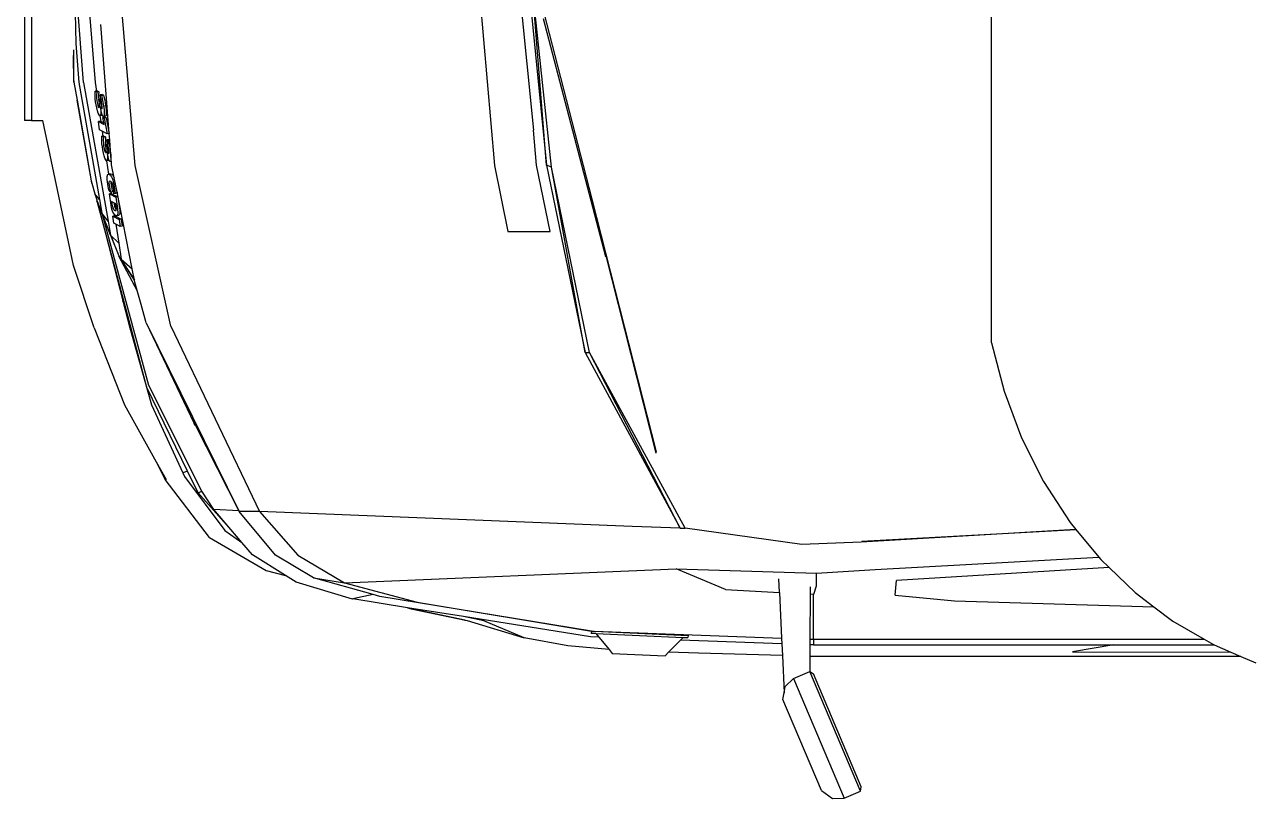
# Model space of a CAD drawing. Header units: millimetres. Extents: x 44692 to 659456, y -26273 to 96111.
# Drawn here: x 114432 to 116040, y -7813 to -6799 of the extents above; entities that cross this region are included whole.
import ezdxf

# ---------------------------------------------------------------- set-up
doc = ezdxf.new("R2010")
doc.units = ezdxf.units.MM
doc.header["$LTSCALE"] = 100
doc.layers.add('Transporte semielaborado', color=30, linetype='Continuous')

msp = doc.modelspace()

# ---------------------------------------------------------------- linework, layer by layer
at = {"layer": 'Transporte semielaborado'}
for p, q in [((115697.598, -7216.558), (115697.598, -6068.298)), ((114431.507, -6355.103), (114431.507, -6925.063)), ((114440.784, -6355.103), (114440.784, -6925.063)), ((114496.483, -6732.728), (114498.452, -6824.219)), ((114511.858, -6728.467), (114523.831, -6875.385)), ((114576.26, -6983.991), (114556.211, -6749.136)), ((115026.002, -6747.073), (115046.567, -6983.991)), ((115078.302, -6745.109), (115097.641, -6937.876)), ((115090.884, -6744.636), (115114.877, -6983.781)), ((115114.877, -6983.781), (115095.896, -6746.921)), ((115121.382, -6986.421), (115095.896, -6746.921)), ((114508.5, -6875.36), (114500.729, -6772.785)), ((115110.954, -6782.314), (115174.035, -7028.282)), ((114531.426, -6799.385), (114531.439, -6799.513)), ((114542.335, -6942.165), (114531.439, -6799.513)), ((115192.432, -7103.803), (115110.954, -6791.911)), ((114495.405, -6832.688), (114495.405, -6839.863)), ((114498.452, -6824.219), (114502.356, -6875.301)), ((114496.159, -6874.955), (114495.405, -6839.863)), ((114495.405, -6839.863), (114495.405, -6870.671)), ((114495.405, -6870.671), (114496.159, -6874.955)), ((114496.159, -6874.955), (114500.27, -6898.334)), ((114502.356, -6875.301), (114529.545, -7028.427)), ((114508.5, -6875.36), (114540.843, -7057.086)), ((114523.831, -6875.385), (114525.472, -6886.566)), ((114519.081, -7004.165), (114500.27, -6898.334)), ((114500.27, -6898.334), (114518.862, -7004.071)), ((114523.748, -6888.387), (114523.924, -6886.776)), ((114523.82, -6893.084), (114523.748, -6888.387)), ((114524.079, -6896.517), (114523.82, -6893.084)), ((114525.472, -6886.566), (114523.924, -6886.776)), ((114523.924, -6886.776), (114525.629, -6887.637)), ((114524.543, -6900.619), (114524.079, -6896.517)), ((114525.161, -6904.641), (114524.543, -6900.619)), ((114526.587, -6886.415), (114525.472, -6886.566)), ((114525.472, -6886.566), (114525.629, -6887.637)), ((114525.629, -6887.637), (114526.194, -6887.922)), ((114526.194, -6887.922), (114525.808, -6891.999)), ((114525.808, -6891.999), (114525.841, -6895.357)), ((114525.841, -6895.357), (114526.254, -6899.453)), ((114526.426, -6887.891), (114526.194, -6887.922)), ((114526.254, -6899.453), (114526.837, -6902.989)), ((114526.426, -6887.891), (114526.587, -6886.415)), ((114528.857, -6887.562), (114526.426, -6887.891)), ((114526.587, -6886.415), (114528.857, -6887.562)), ((114528.857, -6887.562), (114528.471, -6891.638)), ((114528.471, -6891.638), (114528.504, -6894.997)), ((114528.504, -6894.997), (114528.739, -6897.315)), ((114528.739, -6897.315), (114528.621, -6897.331)), ((114528.754, -6898.241), (114528.621, -6897.331)), ((114528.621, -6897.331), (114528.746, -6897.394)), ((114531.285, -6896.971), (114528.739, -6897.315)), ((114528.739, -6897.315), (114528.746, -6897.394)), ((114528.746, -6897.394), (114530.18, -6898.108)), ((114528.963, -6899.714), (114528.754, -6898.241)), ((114529.384, -6903.348), (114528.963, -6899.714)), ((114531.426, -6897.939), (114530.18, -6898.108)), ((114530.18, -6898.108), (114530.766, -6901.906)), ((114533.133, -6891.174), (114530.469, -6891.535)), ((114530.469, -6891.535), (114532.241, -6892.45)), ((114531.504, -6896.091), (114530.469, -6891.535)), ((114531.417, -6897.88), (114531.285, -6896.971)), ((114531.285, -6896.971), (114531.708, -6897.181)), ((114531.426, -6897.939), (114531.417, -6897.88)), ((114531.839, -6897.883), (114531.426, -6897.939)), ((114531.708, -6897.181), (114531.504, -6896.091)), ((114531.839, -6897.883), (114531.708, -6897.181)), ((114532.187, -6899.753), (114531.839, -6897.883)), ((114532.842, -6904.133), (114532.187, -6899.753)), ((114533.387, -6892.295), (114532.241, -6892.45)), ((114532.241, -6892.45), (114532.723, -6894.222)), ((114532.723, -6894.222), (114533.738, -6898.956)), ((114533.133, -6891.174), (114534.904, -6892.089)), ((114533.387, -6892.295), (114533.133, -6891.174)), ((114534.904, -6892.089), (114533.387, -6892.295)), ((114533.738, -6898.956), (114534.865, -6905.697)), ((114534.904, -6892.089), (114535.386, -6893.862)), ((114535.386, -6893.862), (114536.402, -6898.596)), ((114536.402, -6898.596), (114537.529, -6905.336)), ((114525.927, -6908.643), (114525.161, -6904.641)), ((114526.831, -6912.355), (114525.927, -6908.643)), ((114527.863, -6915.507), (114526.831, -6912.355)), ((114526.837, -6902.989), (114527.405, -6905.516)), ((114527.405, -6905.516), (114528.007, -6907.157)), ((114528.982, -6917.766), (114527.863, -6915.507)), ((114528.007, -6907.157), (114528.495, -6907.783)), ((114528.495, -6907.783), (114528.045, -6905.429)), ((114528.237, -6905.403), (114528.607, -6907.927)), ((114528.495, -6907.783), (114528.607, -6907.927)), ((114528.607, -6907.927), (114528.691, -6908.035)), ((114528.691, -6908.035), (114528.984, -6908.145)), ((114530.146, -6918.797), (114528.982, -6917.766)), ((114528.984, -6908.145), (114529.395, -6907.564)), ((114529.528, -6905.965), (114529.384, -6903.348)), ((114529.395, -6907.564), (114529.528, -6905.965)), ((114530.855, -6907.366), (114530.76, -6906.759)), ((114530.766, -6901.906), (114531.778, -6907.03)), ((114531.143, -6916.992), (114530.775, -6918.296)), ((114530.855, -6907.366), (114530.826, -6907.37)), ((114530.937, -6907.881), (114530.855, -6907.366)), ((114530.855, -6907.366), (114530.883, -6907.888)), ((114530.937, -6907.881), (114530.883, -6907.888)), ((114530.883, -6907.888), (114530.988, -6908.858)), ((114531.128, -6909.09), (114530.937, -6907.881)), ((114530.988, -6908.858), (114531.287, -6913.021)), ((114531.976, -6913.542), (114531.128, -6909.09)), ((114531.297, -6915.146), (114531.143, -6916.992)), ((114531.287, -6913.021), (114531.297, -6915.146)), ((114531.778, -6907.03), (114531.837, -6907.233)), ((114532.058, -6907.203), (114531.837, -6907.233)), ((114531.837, -6907.233), (114531.896, -6907.433)), ((114531.896, -6907.433), (114532.058, -6907.203)), ((114531.896, -6907.433), (114532.351, -6908.982)), ((114532.547, -6915.811), (114531.976, -6913.542)), ((114532.058, -6907.203), (114532.076, -6906.989)), ((114533.202, -6908.867), (114532.351, -6908.982)), ((114532.351, -6908.982), (114532.867, -6909.677)), ((114533.216, -6917.83), (114532.547, -6915.811)), ((114533.152, -6906.814), (114532.842, -6904.133)), ((114532.867, -6909.677), (114533.146, -6909.352)), ((114533.146, -6909.352), (114533.202, -6908.867)), ((114533.247, -6908.476), (114533.152, -6906.814)), ((114533.202, -6908.867), (114533.247, -6908.476)), ((114534.865, -6905.697), (114535.106, -6907.334)), ((114535.106, -6907.334), (114535.636, -6912.112)), ((114535.774, -6917.755), (114535.573, -6918.927)), ((114535.636, -6912.112), (114535.832, -6916.145)), ((114535.806, -6906.368), (114535.715, -6905.582)), ((114535.832, -6916.145), (114535.774, -6917.755)), ((114537.529, -6905.336), (114537.77, -6906.973)), ((114537.77, -6906.973), (114538.299, -6911.752)), ((114538.438, -6917.394), (114538.237, -6918.566)), ((114538.299, -6911.752), (114538.495, -6915.784)), ((114538.495, -6915.784), (114538.438, -6917.394)), ((114440.784, -6925.063), (114431.507, -6925.063)), ((114440.784, -6925.063), (114455.354, -6925.063)), ((114495.389, -7115.199), (114455.354, -6925.063)), ((114530.933, -6926.183), (114528.269, -6926.543)), ((114529.755, -6937.533), (114528.269, -6926.543)), ((114528.269, -6926.543), (114535.578, -6930.213)), ((114530.197, -6918.757), (114530.146, -6918.797)), ((114530.775, -6918.296), (114530.197, -6918.757)), ((114532.81, -6918.437), (114530.197, -6918.757)), ((114530.197, -6918.757), (114531.315, -6926.374)), ((114530.933, -6926.183), (114531.315, -6926.374)), ((114531.315, -6926.374), (114535.209, -6928.329)), ((114532.81, -6918.437), (114532.402, -6918.075)), ((114533.317, -6918.032), (114532.81, -6918.437)), ((114533.317, -6918.032), (114533.216, -6917.83)), ((114533.956, -6919.308), (114533.317, -6918.032)), ((114536.441, -6920.667), (114533.778, -6921.027)), ((114533.778, -6921.027), (114535.856, -6922.05)), ((114535.209, -6928.329), (114533.778, -6921.027)), ((114534.738, -6919.953), (114533.956, -6919.308)), ((114537.402, -6919.592), (114534.738, -6919.953)), ((114535.228, -6919.659), (114534.738, -6919.953)), ((114535.578, -6930.213), (114535.209, -6928.329)), ((114535.573, -6918.927), (114535.228, -6919.659)), ((114538.519, -6921.69), (114535.856, -6922.05)), ((114535.856, -6922.05), (114539.672, -6942.527)), ((114536.441, -6920.667), (114538.519, -6921.69)), ((114536.62, -6918.947), (114536.544, -6918.795)), ((114537.165, -6919.397), (114536.62, -6918.947)), ((114537.891, -6919.299), (114537.402, -6919.592)), ((114538.237, -6918.566), (114537.891, -6919.299)), ((114538.519, -6921.69), (114542.335, -6942.165)), ((114533.208, -6939.272), (114529.755, -6937.533)), ((114532.534, -6947.45), (114532.71, -6945.839)), ((114532.606, -6952.147), (114532.534, -6947.45)), ((114534.143, -6945.645), (114532.71, -6945.839)), ((114532.71, -6945.839), (114534.289, -6946.636)), ((114539.672, -6942.527), (114533.208, -6939.272)), ((114533.208, -6939.272), (114534.143, -6945.645)), ((114535.373, -6945.478), (114534.143, -6945.645)), ((114534.143, -6945.645), (114534.289, -6946.636)), ((114534.289, -6946.636), (114534.98, -6946.985)), ((114534.98, -6946.985), (114534.594, -6951.062)), ((114535.213, -6946.954), (114534.98, -6946.985)), ((114535.213, -6946.954), (114535.373, -6945.478)), ((114537.643, -6946.625), (114535.213, -6946.954)), ((114535.373, -6945.478), (114537.643, -6946.625)), ((114537.643, -6946.625), (114537.258, -6950.701)), ((114542.335, -6942.165), (114539.672, -6942.527)), ((114542.994, -6950.792), (114542.335, -6942.165)), ((115101.63, -6983.822), (115097.641, -6937.876)), ((114532.865, -6955.58), (114532.606, -6952.147)), ((114533.329, -6959.682), (114532.865, -6955.58)), ((114533.948, -6963.704), (114533.329, -6959.682)), ((114534.713, -6967.706), (114533.948, -6963.704)), ((114534.594, -6951.062), (114534.627, -6954.42)), ((114534.627, -6954.42), (114535.041, -6958.516)), ((114535.041, -6958.516), (114535.623, -6962.052)), ((114535.623, -6962.052), (114536.191, -6964.579)), ((114536.191, -6964.579), (114536.794, -6966.22)), ((114537.258, -6950.701), (114537.291, -6954.06)), ((114537.291, -6954.06), (114537.525, -6956.378)), ((114537.525, -6956.378), (114537.407, -6956.394)), ((114537.54, -6957.304), (114537.407, -6956.394)), ((114537.407, -6956.394), (114537.533, -6956.457)), ((114540.071, -6956.034), (114537.525, -6956.378)), ((114537.525, -6956.378), (114537.533, -6956.457)), ((114537.533, -6956.457), (114538.966, -6957.171)), ((114537.749, -6958.777), (114537.54, -6957.304)), ((114538.17, -6962.411), (114537.749, -6958.777)), ((114538.314, -6965.028), (114538.17, -6962.411)), ((114538.181, -6966.627), (114538.314, -6965.028)), ((114540.212, -6957.002), (114538.966, -6957.171)), ((114538.966, -6957.171), (114539.552, -6960.969)), ((114541.919, -6950.237), (114539.255, -6950.598)), ((114540.291, -6955.154), (114539.255, -6950.598)), ((114539.255, -6950.598), (114541.027, -6951.513)), ((114539.642, -6966.429), (114539.546, -6965.822)), ((114539.552, -6960.969), (114540.564, -6966.093)), ((114540.203, -6956.943), (114540.071, -6956.034)), ((114540.071, -6956.034), (114540.494, -6956.244)), ((114540.212, -6957.002), (114540.203, -6956.943)), ((114540.625, -6956.946), (114540.212, -6957.002)), ((114540.494, -6956.244), (114540.291, -6955.154)), ((114540.625, -6956.946), (114540.494, -6956.244)), ((114540.974, -6958.816), (114540.625, -6956.946)), ((114541.629, -6963.196), (114540.974, -6958.816)), ((114542.174, -6951.358), (114541.027, -6951.513)), ((114541.027, -6951.513), (114541.509, -6953.285)), ((114541.509, -6953.285), (114542.525, -6958.019)), ((114541.938, -6965.877), (114541.629, -6963.196)), ((114541.919, -6950.237), (114542.994, -6950.792)), ((114542.033, -6967.539), (114541.938, -6965.877)), ((114543.028, -6951.242), (114542.174, -6951.358)), ((114542.579, -6953.141), (114542.174, -6951.358)), ((114542.525, -6958.019), (114543.652, -6964.76)), ((114543.028, -6951.242), (114542.994, -6950.792)), ((114543.53, -6957.883), (114543.028, -6951.242)), ((114543.539, -6957.929), (114543.53, -6957.883)), ((114545.013, -6977.225), (114543.539, -6957.929)), ((114543.892, -6966.397), (114543.652, -6964.76)), ((114535.617, -6971.418), (114534.713, -6967.706)), ((114536.649, -6974.57), (114535.617, -6971.418)), ((114537.768, -6976.829), (114536.649, -6974.57)), ((114536.794, -6966.22), (114537.249, -6966.805)), ((114537.152, -6966.171), (114537.249, -6966.805)), ((114537.477, -6967.098), (114537.249, -6966.805)), ((114537.477, -6967.098), (114537.771, -6967.208)), ((114538.863, -6977.798), (114537.768, -6976.829)), ((114537.771, -6967.208), (114538.181, -6966.627)), ((114538.933, -6977.86), (114538.863, -6977.798)), ((114538.863, -6977.798), (114541.459, -6995.484)), ((114539.561, -6977.359), (114538.933, -6977.86)), ((114541.596, -6977.5), (114538.933, -6977.86)), ((114539.929, -6976.055), (114539.561, -6977.359)), ((114539.642, -6966.429), (114539.612, -6966.433)), ((114539.642, -6966.429), (114539.669, -6966.951)), ((114539.723, -6966.944), (114539.642, -6966.429)), ((114539.723, -6966.944), (114539.669, -6966.951)), ((114539.669, -6966.951), (114539.774, -6967.921)), ((114539.914, -6968.153), (114539.723, -6966.944)), ((114539.774, -6967.921), (114540.073, -6972.084)), ((114540.762, -6972.605), (114539.914, -6968.153)), ((114539.972, -6975.54), (114539.929, -6976.055)), ((114540.084, -6974.209), (114539.972, -6975.54)), ((114540.208, -6976.017), (114539.972, -6975.54)), ((114540.073, -6972.084), (114540.084, -6974.209)), ((114540.564, -6966.093), (114540.623, -6966.296)), ((114540.845, -6966.266), (114540.623, -6966.296)), ((114540.623, -6966.296), (114540.682, -6966.496)), ((114540.682, -6966.496), (114540.845, -6966.266)), ((114540.682, -6966.496), (114541.137, -6968.045)), ((114541.333, -6974.874), (114540.762, -6972.605)), ((114540.845, -6966.266), (114540.862, -6966.052)), ((114541.988, -6967.93), (114541.137, -6968.045)), ((114541.137, -6968.045), (114541.654, -6968.74)), ((114541.596, -6977.5), (114541.188, -6977.138)), ((114542.003, -6976.893), (114541.333, -6974.874)), ((114542.103, -6977.095), (114541.596, -6977.5)), ((114541.654, -6968.74), (114541.932, -6968.415)), ((114541.932, -6968.415), (114541.988, -6967.93)), ((114541.988, -6967.93), (114542.033, -6967.539)), ((114542.103, -6977.095), (114542.003, -6976.893)), ((114542.743, -6978.371), (114542.103, -6977.095)), ((114543.524, -6979.016), (114542.743, -6978.371)), ((114544.014, -6978.722), (114543.524, -6979.016)), ((114545.133, -6978.798), (114543.524, -6979.016)), ((114543.892, -6966.397), (114544.422, -6971.175)), ((114544.359, -6977.99), (114544.014, -6978.722)), ((114544.561, -6976.818), (114544.359, -6977.99)), ((114544.422, -6971.175), (114544.618, -6975.208)), ((114544.58, -6976.273), (114544.561, -6976.818)), ((114544.618, -6975.208), (114544.58, -6976.273)), ((114544.666, -6976.533), (114544.58, -6976.273)), ((114545.013, -6977.225), (114544.666, -6976.533)), ((114545.133, -6978.798), (114545.013, -6977.225)), ((114545.481, -6983.354), (114545.133, -6978.798)), ((114539.723, -6998.648), (114539.912, -6997.329)), ((114539.912, -6997.329), (114540.239, -6996.366)), ((114540.239, -6996.366), (114540.702, -6995.759)), ((114540.702, -6995.759), (114541.302, -6995.508)), ((114541.459, -6995.484), (114541.302, -6995.508)), ((114541.302, -6995.508), (114541.469, -6995.556)), ((114543.962, -6995.103), (114541.459, -6995.484)), ((114541.459, -6995.484), (114541.469, -6995.556)), ((114541.469, -6995.556), (114542.898, -6995.961)), ((114542.898, -6995.961), (114543.361, -6995.354)), ((114542.898, -6995.961), (114543.794, -6996.697)), ((114543.361, -6995.354), (114543.962, -6995.103)), ((114543.794, -6996.697), (114544.647, -6997.702)), ((114543.962, -6995.103), (114545.545, -6995.563)), ((114544.647, -6997.702), (114545.456, -6999.024)), ((114548.803, -7000.116), (114545.481, -6983.354)), ((114545.545, -6995.563), (114546.453, -6996.292)), ((114546.453, -6996.292), (114547.307, -6997.297)), ((114547.307, -6997.297), (114548.116, -6998.62)), ((114622.817, -7194.487), (114576.26, -6983.991)), ((115046.567, -6983.991), (115064.022, -7070.465)), ((115119.512, -7070.465), (115101.63, -6983.822)), ((115121.382, -6986.421), (115114.877, -6983.781)), ((115114.877, -6983.781), (115165.529, -7229.199)), ((115165.529, -7229.199), (115121.382, -6986.421)), ((115171.022, -7229.083), (115121.382, -6986.421)), ((114519.081, -7004.165), (114518.862, -7004.071)), ((114518.862, -7004.071), (114519.09, -7005.369)), ((114519.621, -7007.198), (114519.081, -7004.165)), ((114519.09, -7005.369), (114519.621, -7007.198)), ((114519.621, -7007.198), (114523.617, -7020.972)), ((114539.681, -7000.382), (114539.723, -6998.648)), ((114539.795, -7002.589), (114539.681, -7000.382)), ((114540.066, -7005.269), (114539.795, -7002.589)), ((114540.494, -7008.423), (114540.066, -7005.269)), ((114541.517, -7014.232), (114540.494, -7008.423)), ((114542.199, -7017.333), (114541.517, -7014.232)), ((114541.957, -7005.979), (114541.9, -7007.563)), ((114541.9, -7007.563), (114542.114, -7009.747)), ((114542.288, -7004.997), (114541.957, -7005.979)), ((114542.114, -7009.747), (114542.966, -7014.655)), ((114542.712, -7004.728), (114542.288, -7004.997)), ((114542.807, -7004.669), (114542.712, -7004.728)), ((114542.726, -7004.865), (114542.712, -7004.728)), ((114542.735, -7004.929), (114542.726, -7004.865)), ((114542.891, -7004.616), (114542.807, -7004.669)), ((114542.807, -7004.669), (114542.842, -7004.912)), ((114544.236, -7005.024), (114542.891, -7004.616)), ((114544.677, -7005.397), (114544.236, -7005.024)), ((114544.617, -7005.575), (114544.559, -7007.158)), ((114544.559, -7007.158), (114544.774, -7009.343)), ((114544.677, -7005.397), (114544.617, -7005.575)), ((114545.591, -7006.173), (114544.677, -7005.397)), ((114544.774, -7009.343), (114545.626, -7014.25)), ((114545.456, -6999.024), (114546.229, -7000.705)), ((114546.19, -7007.158), (114545.591, -7006.173)), ((114545.626, -7014.25), (114546.376, -7017.479)), ((114546.772, -7008.613), (114546.19, -7007.158)), ((114546.229, -7000.705), (114546.969, -7002.796)), ((114547.308, -7010.581), (114546.772, -7008.613)), ((114546.969, -7002.796), (114547.679, -7005.349)), ((114547.767, -7013.111), (114547.308, -7010.581)), ((114547.679, -7005.349), (114548.352, -7008.384)), ((114548.144, -7016.024), (114547.767, -7013.111)), ((114548.116, -6998.62), (114548.803, -7000.116)), ((114548.352, -7008.384), (114548.98, -7011.922)), ((114552.531, -7018.921), (114548.803, -7000.116)), ((114548.98, -7011.922), (114549.724, -7017.645)), ((114529.545, -7028.427), (114523.617, -7020.972)), ((114523.617, -7020.972), (114525.953, -7029.021)), ((114525.953, -7029.021), (114526.239, -7030.13)), ((114532.798, -7046.693), (114526.239, -7030.13)), ((114526.239, -7030.13), (114526.428, -7030.864)), ((114529.545, -7028.427), (114532.798, -7046.693)), ((114544.036, -7019.029), (114542.199, -7017.333)), ((114545.203, -7020.996), (114542.628, -7021.387)), ((114544.779, -7035.807), (114542.628, -7021.387)), ((114542.628, -7021.387), (114550.857, -7025.672)), ((114542.966, -7014.655), (114543.716, -7017.883)), ((114543.716, -7017.883), (114544.036, -7019.029)), ((114544.895, -7018.898), (114544.036, -7019.029)), ((114546.696, -7018.625), (114544.895, -7018.898)), ((114544.895, -7018.898), (114545.203, -7020.996)), ((114545.287, -7020.983), (114545.203, -7020.996)), ((114545.287, -7020.983), (114553.517, -7025.268)), ((114546.376, -7017.479), (114546.696, -7018.625)), ((114548.344, -7018.418), (114548.144, -7016.024)), ((114548.436, -7021.324), (114548.344, -7018.418)), ((114549.986, -7020.646), (114548.436, -7021.324)), ((114551.096, -7020.919), (114548.436, -7021.324)), ((114549.724, -7017.645), (114549.986, -7020.646)), ((114551.082, -7020.479), (114549.986, -7020.646)), ((114553.517, -7025.268), (114550.857, -7025.672)), ((114550.857, -7025.672), (114553.066, -7040.471)), ((114552.646, -7020.241), (114551.082, -7020.479)), ((114551.096, -7020.919), (114551.082, -7020.479)), ((114552.646, -7020.241), (114551.096, -7020.919)), ((114552.531, -7018.921), (114552.646, -7020.241)), ((114572.456, -7119.446), (114552.531, -7018.921)), ((114553.517, -7025.268), (114555.725, -7040.066)), ((115174.035, -7028.282), (115174.088, -7028.489)), ((115174.035, -7028.282), (115258.529, -7358.989)), ((115174.088, -7028.489), (115192.432, -7100.021)), ((115174.088, -7028.489), (115192.432, -7100.665)), ((114526.428, -7030.864), (114532.798, -7046.693)), ((114564.334, -7172.83), (114526.428, -7030.864)), ((114526.428, -7030.864), (114560.035, -7161.368)), ((114545.412, -7039.33), (114544.779, -7035.807)), ((114545.374, -7031.268), (114545.929, -7034.988)), ((114548.32, -7032.784), (114545.374, -7031.268)), ((114546.189, -7042.401), (114545.412, -7039.33)), ((114545.929, -7034.988), (114546.529, -7037.944)), ((114547.107, -7044.989), (114546.189, -7042.401)), ((114546.529, -7037.944), (114547.349, -7040.253)), ((114548.161, -7047.06), (114547.107, -7044.989)), ((114547.349, -7040.253), (114548.391, -7041.914)), ((114548.32, -7032.784), (114548.589, -7034.583)), ((114550.841, -7034.082), (114548.32, -7032.784)), ((114548.391, -7041.914), (114548.99, -7042.396)), ((114548.589, -7034.583), (114549.188, -7037.539)), ((114548.849, -7041.997), (114548.812, -7041.85)), ((114548.99, -7042.396), (114548.849, -7041.997)), ((114548.99, -7042.396), (114549.653, -7042.929)), ((114549.188, -7037.539), (114550.009, -7039.848)), ((114549.653, -7042.929), (114550.672, -7043.203)), ((114550.009, -7039.848), (114551.051, -7041.51)), ((114550.672, -7043.203), (114551.284, -7042.82)), ((114551.434, -7038.06), (114550.841, -7034.082)), ((114551.051, -7041.51), (114551.581, -7041.936)), ((114551.284, -7042.82), (114551.581, -7041.936)), ((114551.665, -7040.248), (114551.434, -7038.06)), ((114551.581, -7041.936), (114551.615, -7041.835)), ((114551.615, -7041.835), (114551.665, -7040.248)), ((114553.066, -7040.471), (114553.347, -7042.648)), ((114553.347, -7042.648), (114553.498, -7044.534)), ((114553.518, -7046.13), (114553.408, -7047.436)), ((114553.498, -7044.534), (114553.518, -7046.13)), ((114555.725, -7040.066), (114556.007, -7042.243)), ((114556.007, -7042.243), (114556.157, -7044.13)), ((114556.178, -7045.726), (114556.067, -7047.032)), ((114556.157, -7044.13), (114556.178, -7045.726)), ((114540.843, -7057.086), (114532.798, -7046.693)), ((114532.798, -7046.693), (114533.294, -7048.034)), ((114533.294, -7048.034), (114533.343, -7048.072)), ((114533.294, -7048.034), (114548.856, -7087.259)), ((114594.181, -7272.448), (114533.343, -7048.072)), ((114544.054, -7075.128), (114533.343, -7048.072)), ((114540.843, -7057.086), (114544.054, -7075.128)), ((114549.484, -7050.163), (114546.979, -7050.544)), ((114548.342, -7059.677), (114546.979, -7050.544)), ((114546.979, -7050.544), (114555.208, -7054.826)), ((114549.234, -7048.455), (114548.161, -7047.06)), ((114551.091, -7061.107), (114548.342, -7059.677)), ((114549.234, -7048.455), (114549.484, -7050.163)), ((114549.342, -7048.596), (114549.234, -7048.455)), ((114550.643, -7049.574), (114549.342, -7048.596)), ((114549.638, -7050.14), (114549.484, -7050.163)), ((114549.638, -7050.14), (114557.868, -7054.422)), ((114551.847, -7049.89), (114550.643, -7049.574)), ((114556.571, -7063.959), (114551.091, -7061.107)), ((114551.091, -7061.107), (114554.701, -7085.705)), ((114552.842, -7049.21), (114551.847, -7049.89)), ((114554.507, -7049.485), (114551.847, -7049.89)), ((114552.972, -7048.921), (114552.842, -7049.21)), ((114553.178, -7048.46), (114552.972, -7048.921)), ((114553.27, -7049.145), (114552.972, -7048.921)), ((114553.408, -7047.436), (114553.178, -7048.46)), ((114555.501, -7048.806), (114554.507, -7049.485)), ((114557.868, -7054.422), (114555.208, -7054.826)), ((114555.208, -7054.826), (114556.571, -7063.959)), ((114555.838, -7048.056), (114555.501, -7048.806)), ((114556.067, -7047.032), (114555.838, -7048.056)), ((114557.868, -7054.422), (114559.231, -7063.554)), ((114554.701, -7085.705), (114544.054, -7075.128)), ((114544.14, -7075.426), (114544.054, -7075.128)), ((114544.14, -7075.426), (114554.809, -7102.298)), ((114559.231, -7063.554), (114556.571, -7063.959)), ((115064.022, -7070.465), (115119.512, -7070.465)), ((114554.701, -7085.705), (114557.821, -7106.963)), ((114557.821, -7106.963), (114554.809, -7102.298)), ((114554.809, -7102.298), (114554.985, -7102.818)), ((114554.843, -7102.351), (114554.97, -7102.672)), ((114554.97, -7102.672), (114575.371, -7134.154)), ((114575.952, -7142.043), (114554.985, -7102.818)), ((114557.821, -7106.963), (114572.456, -7119.446)), ((114575.367, -7134.133), (114557.821, -7106.963)), ((115192.432, -7100.021), (115192.432, -7100.665)), ((115258.529, -7360.719), (115192.432, -7100.665)), ((115192.432, -7100.665), (115192.432, -7103.803)), ((114522.769, -7196.769), (114495.389, -7115.199)), ((114575.367, -7134.133), (114572.456, -7119.446)), ((114575.937, -7137.011), (114575.367, -7134.133)), ((114579.091, -7147.881), (114575.937, -7137.011)), ((114579.091, -7147.881), (114575.952, -7142.043)), ((114584.33, -7165.939), (114579.091, -7147.881)), ((114564.334, -7172.83), (114560.035, -7161.368)), ((114560.035, -7161.368), (114569.151, -7196.769)), ((114591.578, -7274.865), (114564.334, -7172.83)), ((114590.797, -7190.132), (114584.33, -7165.939)), ((114590.797, -7190.132), (114653.26, -7321.013)), ((114590.797, -7190.132), (114712.194, -7436.532)), ((114522.769, -7196.769), (114562.196, -7297.46)), ((114569.151, -7196.769), (114597.57, -7297.46)), ((114622.817, -7194.487), (114739.063, -7437.184)), ((115697.598, -7216.558), (115713.81, -7279.822)), ((115165.529, -7229.199), (115171.022, -7229.083)), ((115165.529, -7229.199), (115289.742, -7458.954)), ((115289.742, -7458.954), (115171.022, -7229.083)), ((115296.343, -7459.221), (115171.022, -7229.083)), ((114644.847, -7384.41), (114591.578, -7274.865)), ((114663.372, -7410.452), (114594.181, -7272.448)), ((115713.81, -7279.822), (115736.561, -7340.612)), ((114562.196, -7297.46), (114603.898, -7372.009)), ((114597.57, -7297.46), (114638.908, -7386.628)), ((114653.254, -7321.073), (114653.26, -7321.013)), ((114653.386, -7321.349), (114653.254, -7321.073)), ((114653.386, -7321.349), (114653.572, -7321.741)), ((114653.572, -7321.741), (114655.081, -7324.708)), ((114653.587, -7321.887), (114653.572, -7321.741)), ((114655.081, -7324.708), (114653.587, -7321.887)), ((114655.081, -7324.708), (114712.194, -7436.532)), ((115736.561, -7340.612), (115765.545, -7398.118)), ((115258.529, -7360.719), (115258.529, -7358.989)), ((114603.898, -7372.009), (114615.626, -7395.321)), ((114603.898, -7372.009), (114616.939, -7395.321)), ((114673.771, -7471.48), (114615.626, -7395.321)), ((114644.847, -7384.41), (114638.908, -7386.628)), ((114638.908, -7386.628), (114641.087, -7391.327)), ((114641.087, -7391.327), (114693.484, -7462.233)), ((114658.611, -7412.717), (114644.847, -7384.41)), ((115765.545, -7398.118), (115800.378, -7451.572)), ((114658.611, -7412.717), (114663.372, -7410.452)), ((114708.816, -7469.542), (114658.611, -7412.717)), ((114663.434, -7410.575), (114663.372, -7410.452)), ((114679.206, -7434.484), (114663.434, -7410.575)), ((114712.194, -7436.532), (114679.206, -7434.484)), ((114708.816, -7469.542), (114679.206, -7434.484)), ((114712.194, -7436.532), (114712.527, -7437.184)), ((114739.063, -7437.184), (114712.527, -7437.184)), ((114760.026, -7494.522), (114712.527, -7437.184)), ((114739.063, -7437.184), (114789.42, -7494.522)), ((115226.95, -7456.78), (114739.063, -7437.184)), ((114693.484, -7462.233), (114715.889, -7477.916)), ((115289.742, -7458.954), (115226.95, -7456.78)), ((115289.742, -7458.954), (115296.343, -7459.221)), ((115448.928, -7480.51), (115296.343, -7459.221)), ((115807.983, -7460.78), (115526.539, -7477.36)), ((115527.784, -7476.156), (115807.907, -7460.688)), ((115800.378, -7451.572), (115807.907, -7460.688)), ((115807.907, -7460.688), (115807.983, -7460.78)), ((115807.983, -7460.78), (115837.914, -7497.018)), ((114673.771, -7471.48), (114748.008, -7514.667)), ((114715.889, -7477.916), (114708.816, -7469.542)), ((114729.682, -7494.247), (114715.889, -7477.916)), ((115526.539, -7477.36), (115448.928, -7480.51)), ((114772.967, -7521.232), (114729.682, -7494.247)), ((114809.974, -7524.289), (114760.026, -7494.522)), ((114789.42, -7494.522), (114850.463, -7530.6)), ((114850.463, -7530.6), (115284.642, -7512.567)), ((115284.642, -7512.567), (115468.134, -7517.881)), ((115349.23, -7539.583), (115284.642, -7512.567)), ((115545.264, -7513.08), (115837.914, -7497.018)), ((115851.399, -7510.639), (115573.056, -7527.623)), ((115837.914, -7497.018), (115840.593, -7500.262)), ((115840.593, -7500.262), (115851.399, -7510.639)), ((115851.399, -7510.639), (115885.656, -7543.537)), ((114748.008, -7514.667), (114772.967, -7521.232)), ((114786.883, -7529.908), (114772.967, -7521.232)), ((114809.974, -7524.289), (114850.463, -7530.6)), ((114887.675, -7546.028), (114809.974, -7524.289)), ((115419.965, -7543.25), (115419.171, -7525.299)), ((115468.108, -7534.77), (115468.134, -7517.881)), ((115468.134, -7517.881), (115545.264, -7513.08)), ((115571.229, -7546.875), (115573.056, -7527.623)), ((114860.845, -7551.972), (114786.883, -7529.908)), ((114850.463, -7530.6), (114945.293, -7556.254)), ((115349.23, -7539.583), (115419.965, -7543.25)), ((115419.965, -7543.25), (115422.615, -7603.143)), ((115459.813, -7535.806), (115459.797, -7545.315)), ((115464.703, -7545.569), (115468.108, -7534.77)), ((115885.656, -7543.537), (115910.039, -7561.975)), ((114861.222, -7551.888), (114860.845, -7551.972)), ((114887.675, -7546.028), (114861.222, -7551.888)), ((114932.849, -7563.285), (114861.222, -7551.888)), ((114896.577, -7548.519), (114887.675, -7546.028)), ((115173.54, -7594.082), (114896.577, -7548.519)), ((114945.293, -7556.254), (115173.54, -7594.082)), ((115459.797, -7545.315), (115459.693, -7604.492)), ((115459.797, -7545.315), (115464.703, -7545.569)), ((115464.364, -7546.646), (115464.703, -7545.569)), ((115464.364, -7604.662), (115464.364, -7546.646)), ((115571.229, -7546.875), (115648.939, -7554.423)), ((115648.939, -7554.423), (115910.039, -7561.975)), ((114932.849, -7563.285), (114937.775, -7564.581)), ((115006.252, -7574.965), (114932.849, -7563.285)), ((115007.837, -7579.6), (114937.775, -7564.581)), ((114937.775, -7564.581), (115008.811, -7579.589)), ((115032.574, -7580.383), (115006.252, -7574.965)), ((115172.509, -7601.419), (115006.252, -7574.965)), ((115910.039, -7561.975), (115934.964, -7580.822)), ((115007.837, -7579.6), (115010.997, -7580.251)), ((115008.811, -7579.589), (115010.997, -7580.251)), ((115010.997, -7580.251), (115085.372, -7602.769)), ((115085.372, -7602.769), (115032.574, -7580.383)), ((115934.964, -7580.822), (115975.912, -7604.662)), ((115142.848, -7613.101), (115085.372, -7602.769)), ((115183.343, -7601.812), (115172.509, -7601.419)), ((115173.54, -7594.082), (115173.414, -7596.967)), ((115179.557, -7597.235), (115173.414, -7596.967)), ((115173.54, -7594.082), (115177.077, -7594.237)), ((115177.077, -7594.237), (115422.615, -7603.143)), ((115177.077, -7594.237), (115300.09, -7599.608)), ((115179.557, -7597.235), (115183.343, -7601.812)), ((115179.557, -7597.235), (115293.821, -7602.224)), ((115183.343, -7601.812), (115196.82, -7618.105)), ((115290.401, -7605.693), (115274.735, -7621.581)), ((115293.821, -7602.224), (115290.401, -7605.693)), ((115422.94, -7610.497), (115290.401, -7605.693)), ((115293.821, -7602.224), (115299.964, -7602.493)), ((115300.09, -7599.608), (115299.964, -7602.493)), ((115422.615, -7603.143), (115422.94, -7610.497)), ((115459.693, -7604.492), (115459.68, -7611.829)), ((115459.693, -7604.492), (115464.364, -7604.662)), ((115464.364, -7604.662), (115464.363, -7611.999)), ((115464.364, -7604.662), (115975.912, -7604.662)), ((115975.912, -7604.662), (115987.859, -7611.617)), ((115196.82, -7618.105), (115142.848, -7613.101)), ((115196.82, -7618.105), (115200.984, -7623.138)), ((115200.984, -7623.138), (115270.218, -7626.161)), ((115274.735, -7621.581), (115270.218, -7626.161)), ((115313.94, -7622.86), (115274.735, -7621.581)), ((115423.63, -7626.084), (115313.94, -7622.86)), ((115422.94, -7610.497), (115423.63, -7626.084)), ((115459.68, -7611.829), (115459.654, -7627.143)), ((115464.363, -7611.999), (115459.68, -7611.829)), ((115464.363, -7611.999), (115857.394, -7611.999)), ((115857.394, -7611.999), (115803.399, -7621.01)), ((115803.399, -7621.01), (116010.569, -7621.346)), ((115857.394, -7611.999), (115988.75, -7611.999)), ((115987.859, -7611.617), (115988.75, -7611.999)), ((115988.75, -7611.999), (116010.569, -7621.346)), ((116010.569, -7621.346), (116023.778, -7627.006)), ((115423.63, -7626.084), (115425.782, -7674.716)), ((115459.654, -7627.143), (115459.619, -7646.879)), ((115464.439, -7627.284), (115459.654, -7627.143)), ((116023.778, -7627.006), (115464.439, -7627.284)), ((116023.778, -7627.006), (116043.638, -7635.514)), ((115427.098, -7666.465), (115438.044, -7655.918)), ((115438.044, -7655.918), (115459.541, -7646.828)), ((115438.044, -7655.918), (115504.363, -7812.777)), ((115459.541, -7646.828), (115459.619, -7646.879)), ((115525.861, -7803.688), (115459.541, -7646.828)), ((115459.619, -7646.879), (115464.505, -7650.043)), ((115526.955, -7797.753), (115464.505, -7650.043)), ((115425.782, -7674.716), (115427.098, -7666.465)), ((115424.398, -7683.395), (115425.782, -7674.716)), ((115474.911, -7802.873), (115424.398, -7683.395)), ((115525.861, -7803.688), (115526.955, -7797.753)), ((115474.911, -7802.873), (115489.107, -7813.13)), ((115489.107, -7813.13), (115504.363, -7812.777)), ((115504.363, -7812.777), (115525.861, -7803.688))]:
    msp.add_line(p, q, dxfattribs=at)

doc.saveas('drawing.dxf')
